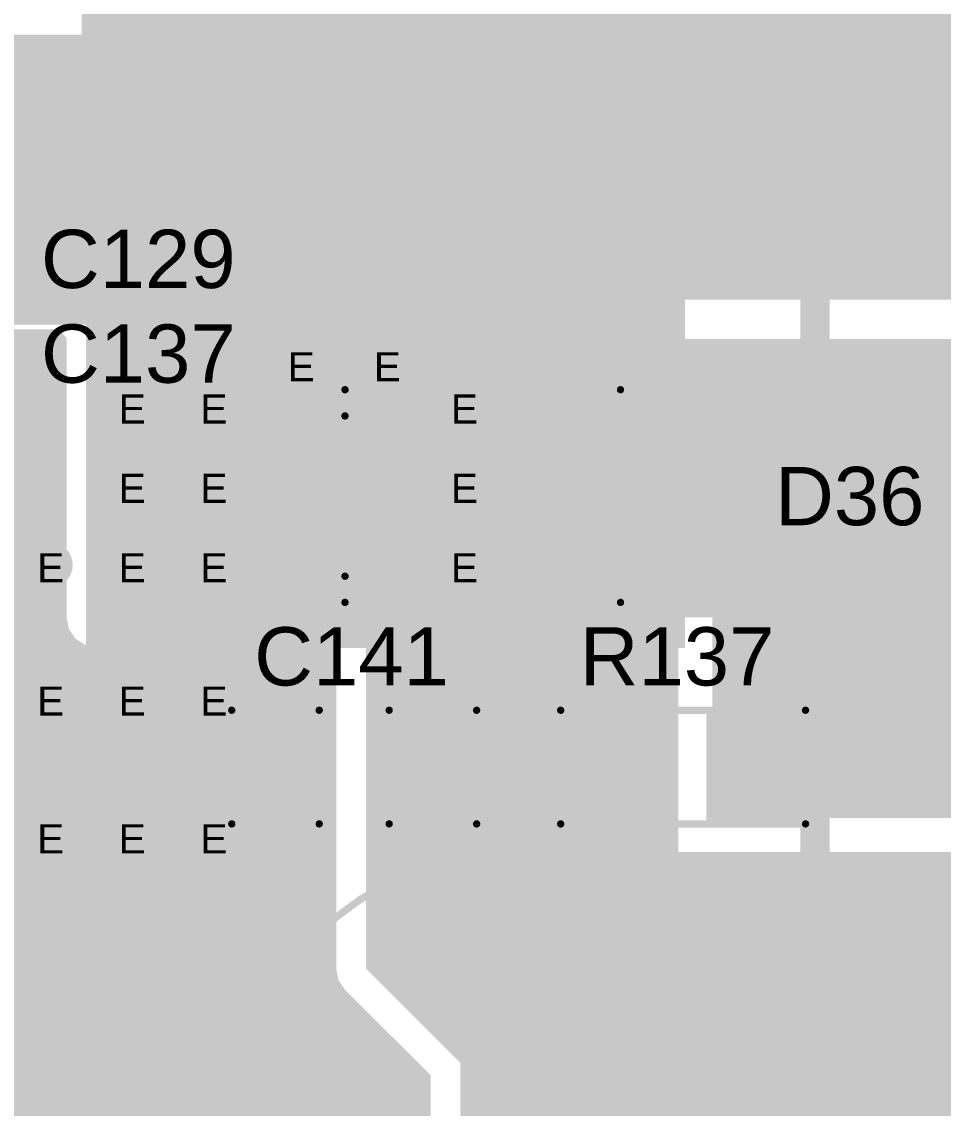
# Model space of a CAD drawing. Header units: inches. Extents: x 68 to 568, y 3 to 460.
# Drawn here: x 169.54 to 185.6, y 202.72 to 221.66 of the extents above; entities that cross this region are included whole.
import ezdxf

# ---------------------------------------------------------------- set-up
doc = ezdxf.new("R2010")
doc.units = ezdxf.units.IN
for name, color, linetype in [('Bottom Layer', 5, 'Continuous'), ('Bottom Solder', 6, 'Continuous'), ('Drill Drawing', 1, 'Continuous'), ('Layer 1', 16, 'Continuous'), ('Layer 2', 76, 'Continuous'), ('Multi-Layer', 9, 'Continuous'), ('Pad Holes', 156, 'Continuous'), ('Top Layer', 1, 'Continuous'), ('Top Overlay', 2, 'Continuous'), ('Top Paste', 8, 'Continuous'), ('Top Solder', 216, 'Continuous'), ('Via Holes', 16, 'Continuous')]:
    doc.layers.add(name, color=color, linetype=linetype)
doc.styles.add('Arial', font='', dxfattribs={"height": 0.2})
doc.styles.get('Arial').set_extended_font_data('Arial')

# ---------------------------------------------------------------- blocks, each defined once
blk = doc.blocks.new('EEUFR1V471B_331')
at = {"layer": 'Bottom Layer'}
h = blk.add_hatch(color=5, dxfattribs=at)
edge = h.paths.add_edge_path()
edge.add_arc((-2.5, 0), 0.8, 0, 360)
h = blk.add_hatch(color=5, dxfattribs=at)
edge = h.paths.add_edge_path()
edge.add_arc((2.5, 0), 0.8, 0, 360)
at = {"layer": 'Bottom Solder'}
h = blk.add_hatch(color=6, dxfattribs=at)
edge = h.paths.add_edge_path()
edge.add_arc((-2.5, 0), 0.85, 0, 360)
h = blk.add_hatch(color=6, dxfattribs=at)
edge = h.paths.add_edge_path()
edge.add_arc((2.5, 0), 0.85, 0, 360)
at = {"layer": 'Layer 1'}
h = blk.add_hatch(color=16, dxfattribs=at)
edge = h.paths.add_edge_path()
edge.add_arc((-2.5, 0), 0.8, 0, 360)
h = blk.add_hatch(color=16, dxfattribs=at)
edge = h.paths.add_edge_path()
edge.add_arc((2.5, 0), 0.8, 0, 360)
at = {"layer": 'Layer 2'}
h = blk.add_hatch(color=76, dxfattribs=at)
edge = h.paths.add_edge_path()
edge.add_arc((-2.5, 0), 0.8, 0, 360)
h = blk.add_hatch(color=76, dxfattribs=at)
edge = h.paths.add_edge_path()
edge.add_arc((2.5, 0), 0.8, 0, 360)
at = {"layer": 'Multi-Layer'}
h = blk.add_hatch(color=9, dxfattribs=at)
edge = h.paths.add_edge_path()
edge.add_arc((-2.5, 0), 0.8, 0, 360)
h = blk.add_hatch(color=9, dxfattribs=at)
edge = h.paths.add_edge_path()
edge.add_arc((2.5, 0), 0.8, 0, 360)
at = {"layer": 'Pad Holes'}
h = blk.add_hatch(color=7, dxfattribs=at)
edge = h.paths.add_edge_path()
edge.add_arc((-2.5, 0), 0.5, 0, 360)
h = blk.add_hatch(color=7, dxfattribs=at)
edge = h.paths.add_edge_path()
edge.add_arc((2.5, 0), 0.5, 0, 360)
at = {"layer": 'Top Layer'}
h = blk.add_hatch(color=1, dxfattribs=at)
edge = h.paths.add_edge_path()
edge.add_arc((-2.5, 0), 0.8, 0, 360)
h = blk.add_hatch(color=1, dxfattribs=at)
edge = h.paths.add_edge_path()
edge.add_arc((2.5, 0), 0.8, 0, 360)
at = {"layer": 'Top Overlay'}
blk.add_hatch(color=2, dxfattribs=at).paths.add_polyline_path([(3.556, 3.556), (3.556, -3.556), (4.318, -2.54), (4.826, -1.016), (4.973, 0.523), (4.826, 1.524)])
at = {"layer": 'Top Solder'}
h = blk.add_hatch(color=216, dxfattribs=at)
edge = h.paths.add_edge_path()
edge.add_arc((-2.5, 0), 0.85, 0, 360)
h = blk.add_hatch(color=216, dxfattribs=at)
edge = h.paths.add_edge_path()
edge.add_arc((2.5, 0), 0.85, 0, 360)
at = {"layer": 'Top Overlay'}
for points in [[(5, 0, 0.127, 0.127, 1), (-5, 0, 0.127, 0.127, 1)], [(-4.128, 0.762, 0.127, 0.127, 1), (-4, 0.762, 0.127, 0.127, 1)], [(-5.032, 0, 0.0635, 0.0635, 1), (-4.968, 0, 0.0635, 0.0635, 1)], [(-4.636, 0, 0.127, 0.127, 1), (-4.508, 0, 0.127, 0.127, 1)], [(-3.619, 0, 0.127, 0.127, 1), (-3.493, 0, 0.127, 0.127, 1)], [(4.968, 0, 0.0635, 0.0635, 1), (5.032, 0, 0.0635, 0.0635, 1)], [(-4.128, -0.762, 0.127, 0.127, 1), (-4, -0.762, 0.127, 0.127, 1)]]:
    blk.add_lwpolyline(points, format="xyseb", close=True, dxfattribs=at)
for points in [[(-4.064, 0.762, 0.254, 0.254, 0), (-4.064, -0.762, 0.254, 0.254, 0)], [(-3.556, 0, 0.254, 0.254, 0), (-4.572, 0, 0.254, 0.254, 0)]]:
    blk.add_lwpolyline(points, format="xyseb", dxfattribs=at)
blk = doc.blocks.new('C___1206_332')
at = {"layer": 'Top Layer'}
for points in [[(-2.032, 0.889), (-0.508, 0.889), (-0.508, -0.889), (-2.032, -0.889)], [(0.508, 0.889), (2.032, 0.889), (2.032, -0.889), (0.508, -0.889)]]:
    blk.add_hatch(color=1, dxfattribs=at).paths.add_polyline_path(points)
at = {"layer": 'Top Paste'}
for points in [[(-2.032, 0.889), (-0.508, 0.889), (-0.508, -0.889), (-2.032, -0.889)], [(0.508, 0.889), (2.032, 0.889), (2.032, -0.889), (0.508, -0.889)]]:
    blk.add_hatch(color=8, dxfattribs=at).paths.add_polyline_path(points)
at = {"layer": 'Top Solder'}
for points in [[(-2.1336, 0.9906), (-0.4064, 0.9906), (-0.4064, -0.9906), (-2.1336, -0.9906)], [(0.4064, 0.9906), (2.1336, 0.9906), (2.1336, -0.9906), (0.4064, -0.9906)]]:
    blk.add_hatch(color=216, dxfattribs=at).paths.add_polyline_path(points)
at = {"layer": 'Top Overlay'}
for points in [[(-2.1336, -0.9906, 0.127, 0.127, 0), (-2.1336, 0.9906, 0.127, 0.127, 0)], [(-2.1336, 0.9906, 0.127, 0.127, 0), (-0.6096, 0.9906, 0.127, 0.127, 0)], [(0.6096, 0.9906, 0.127, 0.127, 0), (2.1336, 0.9906, 0.127, 0.127, 0)], [(2.1336, -0.9906, 0.127, 0.127, 0), (2.1336, 0.9906, 0.127, 0.127, 0)], [(-2.1336, -0.9906, 0.127, 0.127, 0), (-0.6096, -0.9906, 0.127, 0.127, 0)], [(0.6096, -0.9906, 0.127, 0.127, 0), (2.1336, -0.9906, 0.127, 0.127, 0)]]:
    blk.add_lwpolyline(points, format="xyseb", dxfattribs=at)
for points in [[(-2.16535, 0.9906, 0.0635, 0.0635, 1), (-2.10185, 0.9906, 0.0635, 0.0635, 1)], [(-2.16535, 0.9906, 0.0635, 0.0635, 1), (-2.10185, 0.9906, 0.0635, 0.0635, 1)], [(-0.64135, 0.9906, 0.0635, 0.0635, 1), (-0.57785, 0.9906, 0.0635, 0.0635, 1)], [(0.57785, 0.9906, 0.0635, 0.0635, 1), (0.64135, 0.9906, 0.0635, 0.0635, 1)], [(2.10185, 0.9906, 0.0635, 0.0635, 1), (2.16535, 0.9906, 0.0635, 0.0635, 1)], [(2.10185, 0.9906, 0.0635, 0.0635, 1), (2.16535, 0.9906, 0.0635, 0.0635, 1)], [(-2.16535, -0.9906, 0.0635, 0.0635, 1), (-2.10185, -0.9906, 0.0635, 0.0635, 1)], [(-2.16535, -0.9906, 0.0635, 0.0635, 1), (-2.10185, -0.9906, 0.0635, 0.0635, 1)], [(-0.64135, -0.9906, 0.0635, 0.0635, 1), (-0.57785, -0.9906, 0.0635, 0.0635, 1)], [(0.57785, -0.9906, 0.0635, 0.0635, 1), (0.64135, -0.9906, 0.0635, 0.0635, 1)], [(2.10185, -0.9906, 0.0635, 0.0635, 1), (2.16535, -0.9906, 0.0635, 0.0635, 1)], [(2.10185, -0.9906, 0.0635, 0.0635, 1), (2.16535, -0.9906, 0.0635, 0.0635, 1)]]:
    blk.add_lwpolyline(points, format="xyseb", close=True, dxfattribs=at)
blk = doc.blocks.new('SMB__355')
at = {"layer": 'Top Layer'}
for points in [[(-3.7, -1.2), (-3.7, 1.2), (-0.9, 1.2), (-0.9, -1.2)], [(0.9, -1.2), (0.9, 1.2), (3.7, 1.2), (3.7, -1.2)]]:
    blk.add_hatch(color=1, dxfattribs=at).paths.add_polyline_path(points)
at = {"layer": 'Top Overlay'}
for points in [[(2.591, 1.244), (4.826, 1.244), (4.826, 1.904), (2.591, 1.904)], [(3.734, -1.652), (4.826, -1.652), (4.826, 1.345), (3.734, 1.345)], [(2.591, -1.906), (4.826, -1.906), (4.826, -1.246), (2.591, -1.246)]]:
    blk.add_hatch(color=2, dxfattribs=at).paths.add_polyline_path(points)
at = {"layer": 'Top Paste'}
for points in [[(-3.7, -1.2), (-3.7, 1.2), (-0.9, 1.2), (-0.9, -1.2)], [(0.9, -1.2), (0.9, 1.2), (3.7, 1.2), (3.7, -1.2)]]:
    blk.add_hatch(color=8, dxfattribs=at).paths.add_polyline_path(points)
at = {"layer": 'Top Solder'}
for points in [[(-3.802, -1.302), (-3.802, 1.302), (-0.798, 1.302), (-0.798, -1.302)], [(0.798, -1.302), (0.798, 1.302), (3.802, 1.302), (3.802, -1.302)]]:
    blk.add_hatch(color=216, dxfattribs=at).paths.add_polyline_path(points)
at = {"layer": 'Top Overlay'}
for points in [[(-2.21, 1.397, 0.127, 0.127, 0), (-2.21, 1.854, 0.127, 0.127, 0)], [(-2.21, 1.854, 0.127, 0.127, 0), (2.591, 1.854, 0.127, 0.127, 0)], [(-2.21, -1.854, 0.127, 0.127, 0), (-2.21, -1.397, 0.127, 0.127, 0)], [(-2.21, -1.854, 0.127, 0.127, 0), (2.591, -1.854, 0.127, 0.127, 0)]]:
    blk.add_lwpolyline(points, format="xyseb", dxfattribs=at)
for points in [[(-2.242, 1.854, 0.0635, 0.0635, 1), (-2.178, 1.854, 0.0635, 0.0635, 1)], [(-2.242, 1.854, 0.0635, 0.0635, 1), (-2.178, 1.854, 0.0635, 0.0635, 1)], [(2.559, 1.854, 0.0635, 0.0635, 1), (2.623, 1.854, 0.0635, 0.0635, 1)], [(-2.242, 1.397, 0.0635, 0.0635, 1), (-2.178, 1.397, 0.0635, 0.0635, 1)], [(-2.242, -1.397, 0.0635, 0.0635, 1), (-2.178, -1.397, 0.0635, 0.0635, 1)], [(-2.242, -1.854, 0.0635, 0.0635, 1), (-2.178, -1.854, 0.0635, 0.0635, 1)], [(-2.242, -1.854, 0.0635, 0.0635, 1), (-2.178, -1.854, 0.0635, 0.0635, 1)], [(2.559, -1.854, 0.0635, 0.0635, 1), (2.623, -1.854, 0.0635, 0.0635, 1)]]:
    blk.add_lwpolyline(points, format="xyseb", close=True, dxfattribs=at)
blk = doc.blocks.new('R___1206_365')
at = {"layer": 'Top Layer'}
for points in [[(-2.032, 0.889), (-0.508, 0.889), (-0.508, -0.889), (-2.032, -0.889)], [(0.508, 0.889), (2.032, 0.889), (2.032, -0.889), (0.508, -0.889)]]:
    blk.add_hatch(color=1, dxfattribs=at).paths.add_polyline_path(points)
at = {"layer": 'Top Paste'}
for points in [[(-2.032, 0.889), (-0.508, 0.889), (-0.508, -0.889), (-2.032, -0.889)], [(0.508, 0.889), (2.032, 0.889), (2.032, -0.889), (0.508, -0.889)]]:
    blk.add_hatch(color=8, dxfattribs=at).paths.add_polyline_path(points)
at = {"layer": 'Top Solder'}
for points in [[(-2.1336, 0.9906), (-0.4064, 0.9906), (-0.4064, -0.9906), (-2.1336, -0.9906)], [(0.4064, 0.9906), (2.1336, 0.9906), (2.1336, -0.9906), (0.4064, -0.9906)]]:
    blk.add_hatch(color=216, dxfattribs=at).paths.add_polyline_path(points)
at = {"layer": 'Top Overlay'}
for points in [[(-2.1336, 0.9906, 0.127, 0.127, 0), (2.1336, 0.9906, 0.127, 0.127, 0)], [(-2.1336, -0.9906, 0.127, 0.127, 0), (-2.1336, 0.9906, 0.127, 0.127, 0)], [(2.1336, -0.9906, 0.127, 0.127, 0), (2.1336, 0.9906, 0.127, 0.127, 0)], [(-2.1336, -0.9906, 0.127, 0.127, 0), (2.1336, -0.9906, 0.127, 0.127, 0)]]:
    blk.add_lwpolyline(points, format="xyseb", dxfattribs=at)
for points in [[(-2.16535, 0.9906, 0.0635, 0.0635, 1), (-2.10185, 0.9906, 0.0635, 0.0635, 1)], [(-2.16535, 0.9906, 0.0635, 0.0635, 1), (-2.10185, 0.9906, 0.0635, 0.0635, 1)], [(2.10185, 0.9906, 0.0635, 0.0635, 1), (2.16535, 0.9906, 0.0635, 0.0635, 1)], [(2.10185, 0.9906, 0.0635, 0.0635, 1), (2.16535, 0.9906, 0.0635, 0.0635, 1)], [(-2.16535, -0.9906, 0.0635, 0.0635, 1), (-2.10185, -0.9906, 0.0635, 0.0635, 1)], [(-2.16535, -0.9906, 0.0635, 0.0635, 1), (-2.10185, -0.9906, 0.0635, 0.0635, 1)], [(2.10185, -0.9906, 0.0635, 0.0635, 1), (2.16535, -0.9906, 0.0635, 0.0635, 1)], [(2.10185, -0.9906, 0.0635, 0.0635, 1), (2.16535, -0.9906, 0.0635, 0.0635, 1)]]:
    blk.add_lwpolyline(points, format="xyseb", close=True, dxfattribs=at)

msp = doc.modelspace()

# ---------------------------------------------------------------- hatches: boundary and pattern name
at = {"layer": 'Bottom Layer'}
h = msp.add_hatch(color=5, dxfattribs=at)
h.paths.add_polyline_path([(181.102, 238.938), (181.102, 210.744), (170.663, 210.744), (170.663, 211.685), (170.674, 211.696), (170.781, 211.88), (170.836, 212.086), (170.836, 212.299), (170.781, 212.504), (170.674, 212.688), (170.663, 212.7), (170.663, 232.588), (168.91, 234.34), (139.548, 234.34), (139.548, 247.091), (172.949, 247.091)])
h.paths.add_polyline_path([(150.537, 244.225), (150.193, 244.225), (149.855, 244.157), (149.537, 244.026), (149.251, 243.835), (149.008, 243.591), (148.817, 243.305), (148.685, 242.987), (148.618, 242.65), (148.618, 242.478), (148.618, 242.306), (148.685, 241.968), (148.817, 241.65), (149.008, 241.364), (149.251, 241.121), (149.537, 240.929), (149.855, 240.798), (150.193, 240.731), (150.537, 240.731), (150.875, 240.798), (151.192, 240.929), (151.479, 241.121), (151.722, 241.364), (151.913, 241.65), (152.045, 241.968), (152.112, 242.306), (152.112, 242.478), (152.112, 242.65), (152.045, 242.987), (151.913, 243.305), (151.722, 243.591), (151.479, 243.835), (151.192, 244.026), (150.875, 244.157)], flags=0)
msp.add_hatch(color=5, dxfattribs=at).paths.add_polyline_path([(170.663, 210.744), (177.927, 210.744), (177.927, 240.792), (170.663, 240.792)])
h = msp.add_hatch(color=5, dxfattribs=at)
edge = h.paths.add_edge_path()
edge.add_arc((174.396, 215.697), 0.3, 0, 360)
h = msp.add_hatch(color=5, dxfattribs=at)
edge = h.paths.add_edge_path()
edge.add_arc((175.895, 215.697), 0.3, 0, 360)
h = msp.add_hatch(color=5, dxfattribs=at)
edge = h.paths.add_edge_path()
edge.add_arc((171.45, 214.96), 0.3, 0, 360)
h = msp.add_hatch(color=5, dxfattribs=at)
edge = h.paths.add_edge_path()
edge.add_arc((172.872, 214.96), 0.3, 0, 360)
h = msp.add_hatch(color=5, dxfattribs=at)
edge = h.paths.add_edge_path()
edge.add_arc((177.24, 214.96), 0.3, 0, 360)
h = msp.add_hatch(color=5, dxfattribs=at)
edge = h.paths.add_edge_path()
edge.add_arc((171.45, 213.576), 0.3, 0, 360)
h = msp.add_hatch(color=5, dxfattribs=at)
edge = h.paths.add_edge_path()
edge.add_arc((172.872, 213.576), 0.3, 0, 360)
h = msp.add_hatch(color=5, dxfattribs=at)
edge = h.paths.add_edge_path()
edge.add_arc((177.24, 213.576), 0.3, 0, 360)
h = msp.add_hatch(color=5, dxfattribs=at)
edge = h.paths.add_edge_path()
edge.add_arc((170.028, 212.192), 0.3, 0, 360)
h = msp.add_hatch(color=5, dxfattribs=at)
edge = h.paths.add_edge_path()
edge.add_arc((171.45, 212.192), 0.3, 0, 360)
h = msp.add_hatch(color=5, dxfattribs=at)
edge = h.paths.add_edge_path()
edge.add_arc((172.872, 212.192), 0.3, 0, 360)
h = msp.add_hatch(color=5, dxfattribs=at)
edge = h.paths.add_edge_path()
edge.add_arc((177.24, 212.192), 0.3, 0, 360)
h = msp.add_hatch(color=5, dxfattribs=at)
edge = h.paths.add_edge_path()
edge.add_arc((170.028, 209.868), 0.3, 0, 360)
h = msp.add_hatch(color=5, dxfattribs=at)
edge = h.paths.add_edge_path()
edge.add_arc((171.45, 209.868), 0.3, 0, 360)
h = msp.add_hatch(color=5, dxfattribs=at)
edge = h.paths.add_edge_path()
edge.add_arc((172.872, 209.868), 0.3, 0, 360)
h = msp.add_hatch(color=5, dxfattribs=at)
edge = h.paths.add_edge_path()
edge.add_arc((170.028, 207.468), 0.3, 0, 360)
h = msp.add_hatch(color=5, dxfattribs=at)
edge = h.paths.add_edge_path()
edge.add_arc((171.45, 207.468), 0.3, 0, 360)
h = msp.add_hatch(color=5, dxfattribs=at)
edge = h.paths.add_edge_path()
edge.add_arc((172.872, 207.468), 0.3, 0, 360)
at = {"layer": 'Bottom Solder'}
h = msp.add_hatch(color=6, dxfattribs=at)
edge = h.paths.add_edge_path()
edge.add_arc((174.396, 215.697), 0.402, 0, 360)
h = msp.add_hatch(color=6, dxfattribs=at)
edge = h.paths.add_edge_path()
edge.add_arc((175.895, 215.697), 0.402, 0, 360)
h = msp.add_hatch(color=6, dxfattribs=at)
edge = h.paths.add_edge_path()
edge.add_arc((171.45, 214.96), 0.402, 0, 360)
h = msp.add_hatch(color=6, dxfattribs=at)
edge = h.paths.add_edge_path()
edge.add_arc((172.872, 214.96), 0.402, 0, 360)
h = msp.add_hatch(color=6, dxfattribs=at)
edge = h.paths.add_edge_path()
edge.add_arc((177.24, 214.96), 0.402, 0, 360)
h = msp.add_hatch(color=6, dxfattribs=at)
edge = h.paths.add_edge_path()
edge.add_arc((171.45, 213.576), 0.402, 0, 360)
h = msp.add_hatch(color=6, dxfattribs=at)
edge = h.paths.add_edge_path()
edge.add_arc((172.872, 213.576), 0.402, 0, 360)
h = msp.add_hatch(color=6, dxfattribs=at)
edge = h.paths.add_edge_path()
edge.add_arc((177.24, 213.576), 0.402, 0, 360)
h = msp.add_hatch(color=6, dxfattribs=at)
edge = h.paths.add_edge_path()
edge.add_arc((170.028, 212.192), 0.402, 0, 360)
h = msp.add_hatch(color=6, dxfattribs=at)
edge = h.paths.add_edge_path()
edge.add_arc((171.45, 212.192), 0.402, 0, 360)
h = msp.add_hatch(color=6, dxfattribs=at)
edge = h.paths.add_edge_path()
edge.add_arc((172.872, 212.192), 0.402, 0, 360)
h = msp.add_hatch(color=6, dxfattribs=at)
edge = h.paths.add_edge_path()
edge.add_arc((177.24, 212.192), 0.402, 0, 360)
h = msp.add_hatch(color=6, dxfattribs=at)
edge = h.paths.add_edge_path()
edge.add_arc((170.028, 209.868), 0.402, 0, 360)
h = msp.add_hatch(color=6, dxfattribs=at)
edge = h.paths.add_edge_path()
edge.add_arc((171.45, 209.868), 0.402, 0, 360)
h = msp.add_hatch(color=6, dxfattribs=at)
edge = h.paths.add_edge_path()
edge.add_arc((172.872, 209.868), 0.402, 0, 360)
h = msp.add_hatch(color=6, dxfattribs=at)
edge = h.paths.add_edge_path()
edge.add_arc((170.028, 207.468), 0.402, 0, 360)
h = msp.add_hatch(color=6, dxfattribs=at)
edge = h.paths.add_edge_path()
edge.add_arc((171.45, 207.468), 0.402, 0, 360)
h = msp.add_hatch(color=6, dxfattribs=at)
edge = h.paths.add_edge_path()
edge.add_arc((172.872, 207.468), 0.402, 0, 360)
at = {"layer": 'Layer 1'}
h = msp.add_hatch(color=16, dxfattribs=at)
edge = h.paths.add_edge_path()
edge.add_arc((174.396, 215.697), 0.3, 0, 360)
h = msp.add_hatch(color=16, dxfattribs=at)
edge = h.paths.add_edge_path()
edge.add_arc((175.895, 215.697), 0.3, 0, 360)
h = msp.add_hatch(color=16, dxfattribs=at)
edge = h.paths.add_edge_path()
edge.add_arc((171.45, 214.96), 0.3, 0, 360)
h = msp.add_hatch(color=16, dxfattribs=at)
edge = h.paths.add_edge_path()
edge.add_arc((172.872, 214.96), 0.3, 0, 360)
h = msp.add_hatch(color=16, dxfattribs=at)
edge = h.paths.add_edge_path()
edge.add_arc((177.24, 214.96), 0.3, 0, 360)
h = msp.add_hatch(color=16, dxfattribs=at)
edge = h.paths.add_edge_path()
edge.add_arc((171.45, 213.576), 0.3, 0, 360)
h = msp.add_hatch(color=16, dxfattribs=at)
edge = h.paths.add_edge_path()
edge.add_arc((172.872, 213.576), 0.3, 0, 360)
h = msp.add_hatch(color=16, dxfattribs=at)
edge = h.paths.add_edge_path()
edge.add_arc((177.24, 213.576), 0.3, 0, 360)
h = msp.add_hatch(color=16, dxfattribs=at)
edge = h.paths.add_edge_path()
edge.add_arc((170.028, 212.192), 0.3, 0, 360)
h = msp.add_hatch(color=16, dxfattribs=at)
edge = h.paths.add_edge_path()
edge.add_arc((171.45, 212.192), 0.3, 0, 360)
h = msp.add_hatch(color=16, dxfattribs=at)
edge = h.paths.add_edge_path()
edge.add_arc((172.872, 212.192), 0.3, 0, 360)
h = msp.add_hatch(color=16, dxfattribs=at)
edge = h.paths.add_edge_path()
edge.add_arc((177.24, 212.192), 0.3, 0, 360)
h = msp.add_hatch(color=16, dxfattribs=at)
edge = h.paths.add_edge_path()
edge.add_arc((170.028, 209.868), 0.3, 0, 360)
h = msp.add_hatch(color=16, dxfattribs=at)
edge = h.paths.add_edge_path()
edge.add_arc((171.45, 209.868), 0.3, 0, 360)
h = msp.add_hatch(color=16, dxfattribs=at)
edge = h.paths.add_edge_path()
edge.add_arc((172.872, 209.868), 0.3, 0, 360)
h = msp.add_hatch(color=16, dxfattribs=at)
edge = h.paths.add_edge_path()
edge.add_arc((170.028, 207.468), 0.3, 0, 360)
h = msp.add_hatch(color=16, dxfattribs=at)
edge = h.paths.add_edge_path()
edge.add_arc((171.45, 207.468), 0.3, 0, 360)
h = msp.add_hatch(color=16, dxfattribs=at)
edge = h.paths.add_edge_path()
edge.add_arc((172.872, 207.468), 0.3, 0, 360)
at = {"layer": 'Layer 2'}
h = msp.add_hatch(color=76, dxfattribs=at)
edge = h.paths.add_edge_path()
edge.add_arc((174.396, 215.697), 0.3, 0, 360)
h = msp.add_hatch(color=76, dxfattribs=at)
edge = h.paths.add_edge_path()
edge.add_arc((175.895, 215.697), 0.3, 0, 360)
h = msp.add_hatch(color=76, dxfattribs=at)
edge = h.paths.add_edge_path()
edge.add_arc((171.45, 214.96), 0.3, 0, 360)
h = msp.add_hatch(color=76, dxfattribs=at)
edge = h.paths.add_edge_path()
edge.add_arc((172.872, 214.96), 0.3, 0, 360)
h = msp.add_hatch(color=76, dxfattribs=at)
edge = h.paths.add_edge_path()
edge.add_arc((177.24, 214.96), 0.3, 0, 360)
h = msp.add_hatch(color=76, dxfattribs=at)
edge = h.paths.add_edge_path()
edge.add_arc((171.45, 213.576), 0.3, 0, 360)
h = msp.add_hatch(color=76, dxfattribs=at)
edge = h.paths.add_edge_path()
edge.add_arc((172.872, 213.576), 0.3, 0, 360)
h = msp.add_hatch(color=76, dxfattribs=at)
edge = h.paths.add_edge_path()
edge.add_arc((177.24, 213.576), 0.3, 0, 360)
h = msp.add_hatch(color=76, dxfattribs=at)
edge = h.paths.add_edge_path()
edge.add_arc((170.028, 212.192), 0.3, 0, 360)
h = msp.add_hatch(color=76, dxfattribs=at)
edge = h.paths.add_edge_path()
edge.add_arc((171.45, 212.192), 0.3, 0, 360)
h = msp.add_hatch(color=76, dxfattribs=at)
edge = h.paths.add_edge_path()
edge.add_arc((172.872, 212.192), 0.3, 0, 360)
h = msp.add_hatch(color=76, dxfattribs=at)
edge = h.paths.add_edge_path()
edge.add_arc((177.24, 212.192), 0.3, 0, 360)
h = msp.add_hatch(color=76, dxfattribs=at)
edge = h.paths.add_edge_path()
edge.add_arc((170.028, 209.868), 0.3, 0, 360)
h = msp.add_hatch(color=76, dxfattribs=at)
edge = h.paths.add_edge_path()
edge.add_arc((171.45, 209.868), 0.3, 0, 360)
h = msp.add_hatch(color=76, dxfattribs=at)
edge = h.paths.add_edge_path()
edge.add_arc((172.872, 209.868), 0.3, 0, 360)
h = msp.add_hatch(color=76, dxfattribs=at)
edge = h.paths.add_edge_path()
edge.add_arc((170.028, 207.468), 0.3, 0, 360)
h = msp.add_hatch(color=76, dxfattribs=at)
edge = h.paths.add_edge_path()
edge.add_arc((171.45, 207.468), 0.3, 0, 360)
h = msp.add_hatch(color=76, dxfattribs=at)
edge = h.paths.add_edge_path()
edge.add_arc((172.872, 207.468), 0.3, 0, 360)
at = {"layer": 'Top Layer'}
for points in [[(219.202, 233.604), (192.659, 233.604), (192.659, 216.814), (167.259, 216.814), (167.259, 221.437), (170.586, 221.437), (170.586, 232.232), (183.439, 232.232), (183.439, 244.678), (183.439, 244.678), (219.202, 244.678)], [(170.325, 216.139), (170.322, 216.128), (170.322, 211.277), (170.362, 211.079), (170.474, 210.911), (170.642, 210.799), (170.84, 210.759), (175.021, 210.759), (175.021, 205.156), (175.061, 204.957), (175.173, 204.789), (175.173, 204.789), (176.665, 203.298), (176.665, 191.436), (176.704, 191.237), (176.817, 191.069), (176.895, 190.991), (176.817, 190.804), (173.858, 190.804), (173.659, 190.764), (173.491, 190.652), (173.379, 190.484), (173.34, 190.286), (173.34, 184.963), (172.117, 184.963), (172.117, 195.885), (172.091, 196.084), (172.014, 196.269), (171.892, 196.428), (170.774, 197.546), (170.73, 197.58), (170.799, 197.783), (172.822, 197.783), (172.969, 197.744), (173.182, 197.744), (173.387, 197.799), (173.572, 197.905), (173.722, 198.056), (173.829, 198.24), (173.884, 198.445), (173.884, 198.658), (173.829, 198.864), (173.722, 199.048), (173.572, 199.198), (173.387, 199.305), (173.182, 199.36), (172.969, 199.36), (172.822, 199.32), (164.567, 199.32), (164.567, 199.32), (164.368, 199.294), (164.182, 199.217), (164.155, 199.196), (164.02, 199.349), (165.998, 201.327), (165.998, 201.327), (166.12, 201.486), (166.197, 201.672), (166.223, 201.871), (166.223, 210.015), (166.223, 211.443), (166.401, 211.546), (166.552, 211.696), (166.658, 211.88), (166.713, 212.086), (166.713, 212.299), (166.674, 212.446), (166.674, 216.296), (170.196, 216.296)], [(177.668, 216.128), (170.84, 216.128), (170.84, 211.277), (177.668, 211.277)], [(178.285, 211.277), (192.659, 211.277), (192.659, 216.128), (178.285, 216.128)], [(181.575, 207.779), (192.659, 207.779), (192.659, 216.128), (181.575, 216.128)], [(180.983, 207.188), (192.659, 207.188), (192.659, 190.923), (180.408, 190.923), (179.833, 190.348), (179.833, 186.735), (178.283, 186.735), (178.283, 190.336), (177.183, 191.436), (177.183, 203.512), (175.539, 205.156), (175.539, 210.769), (180.983, 210.769)]]:
    msp.add_hatch(color=1, dxfattribs=at).paths.add_polyline_path(points)
h = msp.add_hatch(color=1, dxfattribs=at)
edge = h.paths.add_edge_path()
edge.add_arc((174.396, 215.697), 0.3, 0, 360)
h = msp.add_hatch(color=1, dxfattribs=at)
edge = h.paths.add_edge_path()
edge.add_arc((175.895, 215.697), 0.3, 0, 360)
h = msp.add_hatch(color=1, dxfattribs=at)
edge = h.paths.add_edge_path()
edge.add_arc((171.45, 214.96), 0.3, 0, 360)
h = msp.add_hatch(color=1, dxfattribs=at)
edge = h.paths.add_edge_path()
edge.add_arc((172.872, 214.96), 0.3, 0, 360)
h = msp.add_hatch(color=1, dxfattribs=at)
edge = h.paths.add_edge_path()
edge.add_arc((177.24, 214.96), 0.3, 0, 360)
h = msp.add_hatch(color=1, dxfattribs=at)
edge = h.paths.add_edge_path()
edge.add_arc((171.45, 213.576), 0.3, 0, 360)
h = msp.add_hatch(color=1, dxfattribs=at)
edge = h.paths.add_edge_path()
edge.add_arc((172.872, 213.576), 0.3, 0, 360)
h = msp.add_hatch(color=1, dxfattribs=at)
edge = h.paths.add_edge_path()
edge.add_arc((177.24, 213.576), 0.3, 0, 360)
h = msp.add_hatch(color=1, dxfattribs=at)
edge = h.paths.add_edge_path()
edge.add_arc((170.028, 212.192), 0.3, 0, 360)
h = msp.add_hatch(color=1, dxfattribs=at)
edge = h.paths.add_edge_path()
edge.add_arc((171.45, 212.192), 0.3, 0, 360)
h = msp.add_hatch(color=1, dxfattribs=at)
edge = h.paths.add_edge_path()
edge.add_arc((172.872, 212.192), 0.3, 0, 360)
h = msp.add_hatch(color=1, dxfattribs=at)
edge = h.paths.add_edge_path()
edge.add_arc((177.24, 212.192), 0.3, 0, 360)
h = msp.add_hatch(color=1, dxfattribs=at)
edge = h.paths.add_edge_path()
edge.add_arc((170.028, 209.868), 0.3, 0, 360)
h = msp.add_hatch(color=1, dxfattribs=at)
edge = h.paths.add_edge_path()
edge.add_arc((171.45, 209.868), 0.3, 0, 360)
h = msp.add_hatch(color=1, dxfattribs=at)
edge = h.paths.add_edge_path()
edge.add_arc((172.872, 209.868), 0.3, 0, 360)
h = msp.add_hatch(color=1, dxfattribs=at)
edge = h.paths.add_edge_path()
edge.add_arc((170.028, 207.468), 0.3, 0, 360)
h = msp.add_hatch(color=1, dxfattribs=at)
edge = h.paths.add_edge_path()
edge.add_arc((171.45, 207.468), 0.3, 0, 360)
h = msp.add_hatch(color=1, dxfattribs=at)
edge = h.paths.add_edge_path()
edge.add_arc((172.872, 207.468), 0.3, 0, 360)
at = {"layer": 'Top Solder'}
h = msp.add_hatch(color=216, dxfattribs=at)
edge = h.paths.add_edge_path()
edge.add_arc((174.396, 215.697), 0.402, 0, 360)
h = msp.add_hatch(color=216, dxfattribs=at)
edge = h.paths.add_edge_path()
edge.add_arc((175.895, 215.697), 0.402, 0, 360)
h = msp.add_hatch(color=216, dxfattribs=at)
edge = h.paths.add_edge_path()
edge.add_arc((171.45, 214.96), 0.402, 0, 360)
h = msp.add_hatch(color=216, dxfattribs=at)
edge = h.paths.add_edge_path()
edge.add_arc((172.872, 214.96), 0.402, 0, 360)
h = msp.add_hatch(color=216, dxfattribs=at)
edge = h.paths.add_edge_path()
edge.add_arc((177.24, 214.96), 0.402, 0, 360)
h = msp.add_hatch(color=216, dxfattribs=at)
edge = h.paths.add_edge_path()
edge.add_arc((171.45, 213.576), 0.402, 0, 360)
h = msp.add_hatch(color=216, dxfattribs=at)
edge = h.paths.add_edge_path()
edge.add_arc((172.872, 213.576), 0.402, 0, 360)
h = msp.add_hatch(color=216, dxfattribs=at)
edge = h.paths.add_edge_path()
edge.add_arc((177.24, 213.576), 0.402, 0, 360)
h = msp.add_hatch(color=216, dxfattribs=at)
edge = h.paths.add_edge_path()
edge.add_arc((170.028, 212.192), 0.402, 0, 360)
h = msp.add_hatch(color=216, dxfattribs=at)
edge = h.paths.add_edge_path()
edge.add_arc((171.45, 212.192), 0.402, 0, 360)
h = msp.add_hatch(color=216, dxfattribs=at)
edge = h.paths.add_edge_path()
edge.add_arc((172.872, 212.192), 0.402, 0, 360)
h = msp.add_hatch(color=216, dxfattribs=at)
edge = h.paths.add_edge_path()
edge.add_arc((177.24, 212.192), 0.402, 0, 360)
h = msp.add_hatch(color=216, dxfattribs=at)
edge = h.paths.add_edge_path()
edge.add_arc((170.028, 209.868), 0.402, 0, 360)
h = msp.add_hatch(color=216, dxfattribs=at)
edge = h.paths.add_edge_path()
edge.add_arc((171.45, 209.868), 0.402, 0, 360)
h = msp.add_hatch(color=216, dxfattribs=at)
edge = h.paths.add_edge_path()
edge.add_arc((172.872, 209.868), 0.402, 0, 360)
h = msp.add_hatch(color=216, dxfattribs=at)
edge = h.paths.add_edge_path()
edge.add_arc((170.028, 207.468), 0.402, 0, 360)
h = msp.add_hatch(color=216, dxfattribs=at)
edge = h.paths.add_edge_path()
edge.add_arc((171.45, 207.468), 0.402, 0, 360)
h = msp.add_hatch(color=216, dxfattribs=at)
edge = h.paths.add_edge_path()
edge.add_arc((172.872, 207.468), 0.402, 0, 360)
at = {"layer": 'Via Holes'}
h = msp.add_hatch(color=7, dxfattribs=at)
edge = h.paths.add_edge_path()
edge.add_arc((174.396, 215.697), 0.15, 0, 360)
h = msp.add_hatch(color=7, dxfattribs=at)
edge = h.paths.add_edge_path()
edge.add_arc((175.895, 215.697), 0.15, 0, 360)
h = msp.add_hatch(color=7, dxfattribs=at)
edge = h.paths.add_edge_path()
edge.add_arc((171.45, 214.96), 0.15, 0, 360)
h = msp.add_hatch(color=7, dxfattribs=at)
edge = h.paths.add_edge_path()
edge.add_arc((172.872, 214.96), 0.15, 0, 360)
h = msp.add_hatch(color=7, dxfattribs=at)
edge = h.paths.add_edge_path()
edge.add_arc((177.24, 214.96), 0.15, 0, 360)
h = msp.add_hatch(color=7, dxfattribs=at)
edge = h.paths.add_edge_path()
edge.add_arc((171.45, 213.576), 0.15, 0, 360)
h = msp.add_hatch(color=7, dxfattribs=at)
edge = h.paths.add_edge_path()
edge.add_arc((172.872, 213.576), 0.15, 0, 360)
h = msp.add_hatch(color=7, dxfattribs=at)
edge = h.paths.add_edge_path()
edge.add_arc((177.24, 213.576), 0.15, 0, 360)
h = msp.add_hatch(color=7, dxfattribs=at)
edge = h.paths.add_edge_path()
edge.add_arc((170.028, 212.192), 0.15, 0, 360)
h = msp.add_hatch(color=7, dxfattribs=at)
edge = h.paths.add_edge_path()
edge.add_arc((171.45, 212.192), 0.15, 0, 360)
h = msp.add_hatch(color=7, dxfattribs=at)
edge = h.paths.add_edge_path()
edge.add_arc((172.872, 212.192), 0.15, 0, 360)
h = msp.add_hatch(color=7, dxfattribs=at)
edge = h.paths.add_edge_path()
edge.add_arc((177.24, 212.192), 0.15, 0, 360)
h = msp.add_hatch(color=7, dxfattribs=at)
edge = h.paths.add_edge_path()
edge.add_arc((170.028, 209.868), 0.15, 0, 360)
h = msp.add_hatch(color=7, dxfattribs=at)
edge = h.paths.add_edge_path()
edge.add_arc((171.45, 209.868), 0.15, 0, 360)
h = msp.add_hatch(color=7, dxfattribs=at)
edge = h.paths.add_edge_path()
edge.add_arc((172.872, 209.868), 0.15, 0, 360)
h = msp.add_hatch(color=7, dxfattribs=at)
edge = h.paths.add_edge_path()
edge.add_arc((170.028, 207.468), 0.15, 0, 360)
h = msp.add_hatch(color=7, dxfattribs=at)
edge = h.paths.add_edge_path()
edge.add_arc((171.45, 207.468), 0.15, 0, 360)
h = msp.add_hatch(color=7, dxfattribs=at)
edge = h.paths.add_edge_path()
edge.add_arc((172.872, 207.468), 0.15, 0, 360)

# ---------------------------------------------------------------- linework, layer by layer
at = {"layer": 'Bottom Layer'}
for points in [[(183.365, 200.129, 0.508, 0.508, 0), (183.365, 244.32, 0.508, 0.508, 0)], [(165.684, 216.636, 0.508, 0.508, 0), (171.958, 216.636, 0.508, 0.508, 0)], [(175.424, 216.407, 0.508, 0.508, 0), (177.24, 214.592, 0.508, 0.508, 0)], [(177.24, 212.192, 0.508, 0.508, 0), (177.266, 212.166, 0.508, 0.508, 0)]]:
    msp.add_lwpolyline(points, format="xyseb", dxfattribs=at)
for points in [[(171.831, 216.636, 0.254, 0.254, 1), (172.085, 216.636, 0.254, 0.254, 1)], [(175.297, 216.407, 0.254, 0.254, 1), (175.551, 216.407, 0.254, 0.254, 1)], [(177.113, 214.592, 0.254, 0.254, 1), (177.367, 214.592, 0.254, 0.254, 1)], [(177.113, 212.192, 0.254, 0.254, 1), (177.367, 212.192, 0.254, 0.254, 1)], [(177.139, 212.166, 0.254, 0.254, 1), (177.393, 212.166, 0.254, 0.254, 1)]]:
    msp.add_lwpolyline(points, format="xyseb", close=True, dxfattribs=at)

# ---------------------------------------------------------------- block references
for name, p in [('SMB__355', (177.385, 213.392)), ('C___1206_332', (175.335, 208.668)), ('R___1206_365', (181.067, 208.668))]:
    msp.add_blockref(name, p)
at = {"rotation": 180}
msp.add_blockref('EEUFR1V471B_331', (178.201, 202.191), dxfattribs=at)

# ---------------------------------------------------------------- texts
at = {"layer": 'Drill Drawing', "style": 'Arial'}
for p in [(174.176, 215.392), (175.675, 215.392), (171.23, 214.656), (172.652, 214.656), (177.019, 214.656), (171.23, 213.272), (172.652, 213.272), (177.019, 213.272), (169.808, 211.888), (171.23, 211.888), (172.652, 211.888), (177.019, 211.888), (169.808, 209.563), (171.23, 209.563), (172.652, 209.563), (169.808, 207.163), (171.23, 207.163), (172.652, 207.163)]:
    msp.add_text('E', height=0.508, dxfattribs=at).set_placement(p)
at = {"layer": 'Top Overlay', "style": 'Arial'}
for s, p in [('C129', (169.876, 217.018)), ('C137', (169.876, 215.367)), ('D36', (182.669, 212.884)), ('C141', (173.592, 210.09)), ('R137', (179.265, 210.09))]:
    msp.add_text(s, height=1.016, dxfattribs=at).set_placement(p)

doc.saveas('drawing.dxf')
